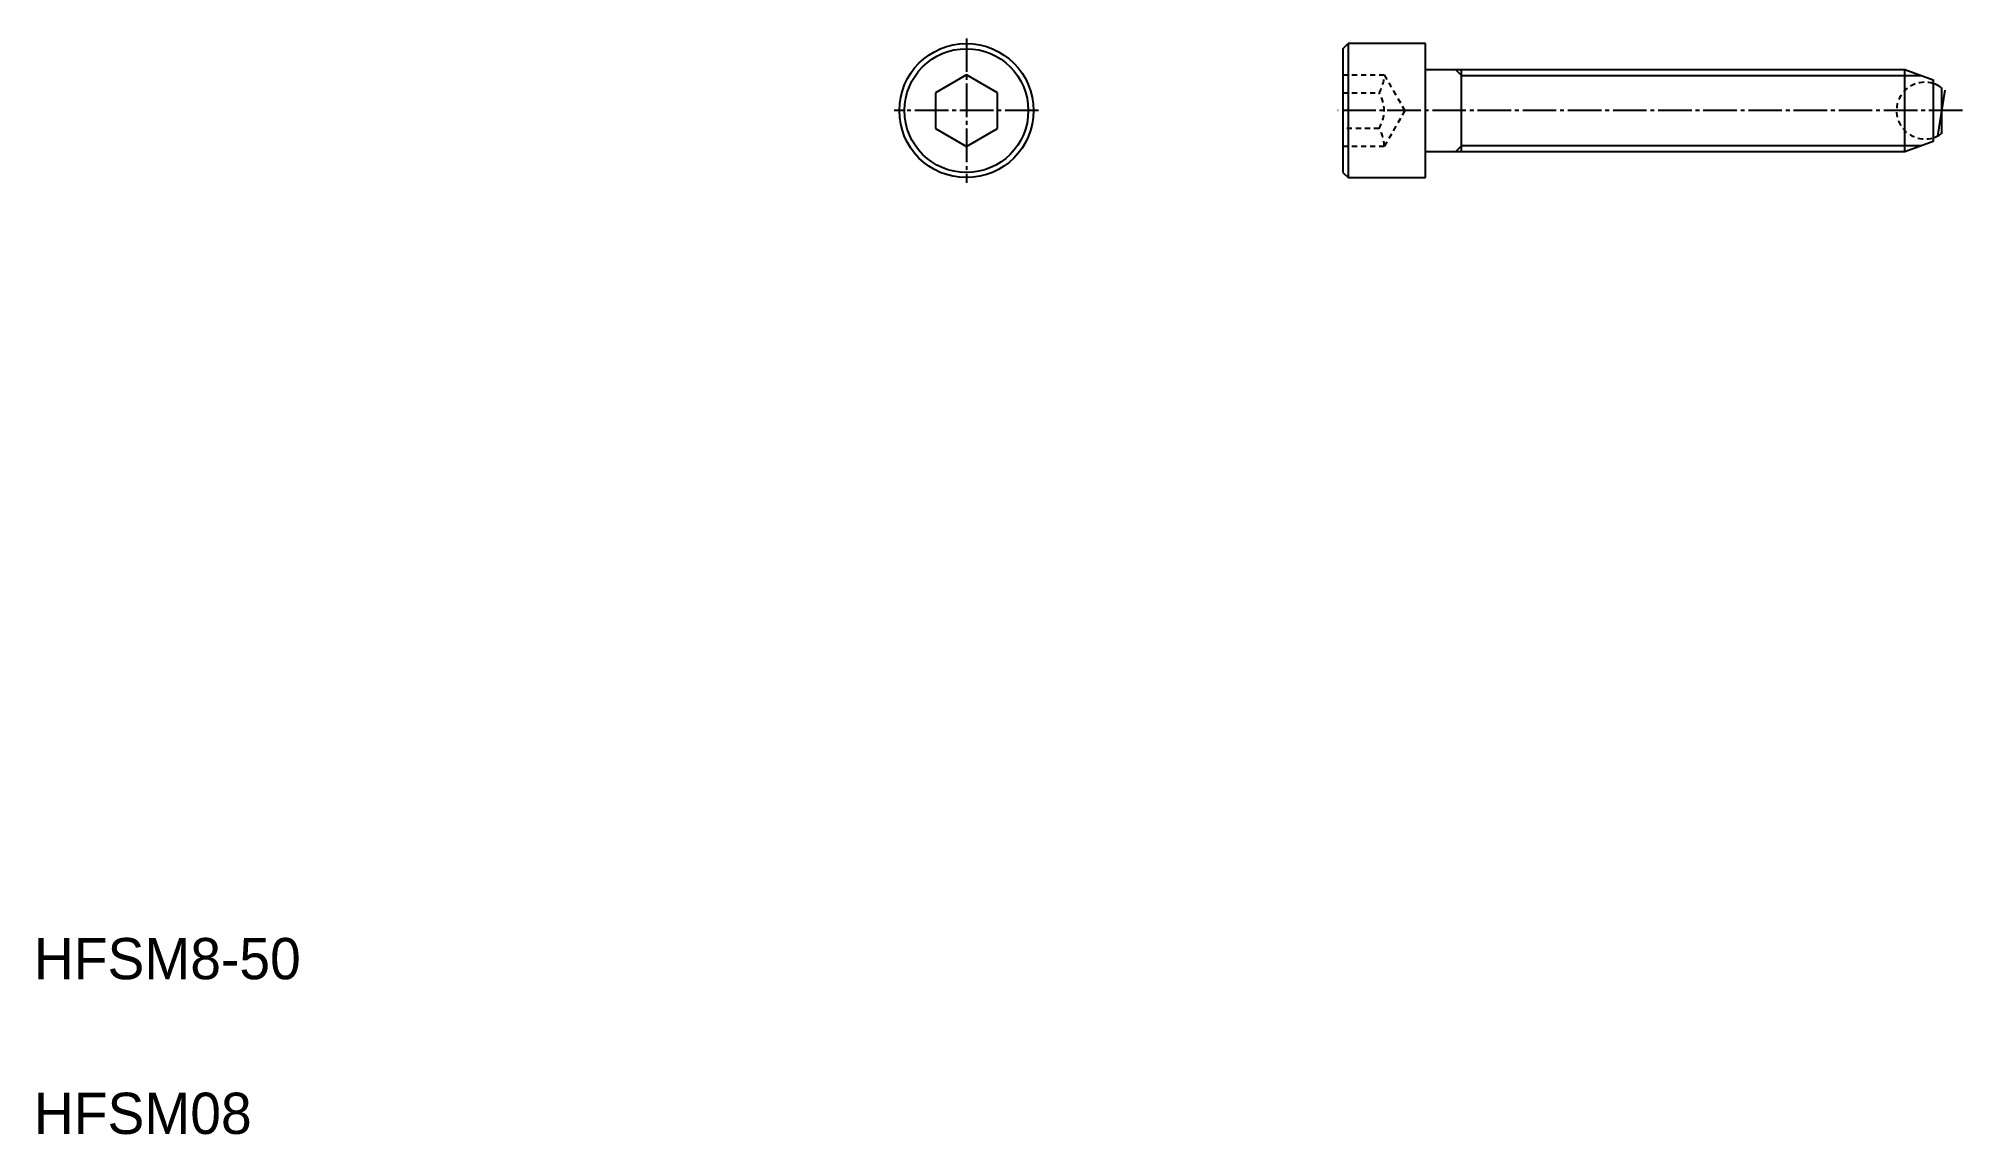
# Model space of a CAD drawing. Extents: x 10 to 197, y 10 to 116.
import ezdxf

# ---------------------------------------------------------------- set-up
doc = ezdxf.new("R2010")
doc.units = 0
doc.header["$LTSCALE"] = 0.25
for name, pattern in [('CENTER', [17.5, 13, -1.5, 1.5, -1.5]), ('DASHED', [3.5, 2, -1.5]), ('PHANTOM', [63.5, 31.75, -6.35, 6.35, -6.35, 6.35, -6.35])]:
    doc.linetypes.add(name, pattern=pattern)
doc.layers.get('0').update_dxf_attribs({"linetype": 'CONTINUOUS'})
doc.layers.add('CENTER', color=1, linetype='CENTER')

msp = doc.modelspace()

# ---------------------------------------------------------------- linework, layer by layer
for p, q in [((136.88, 115.22), (137.38, 115.72)), ((144.88, 115.72), (137.38, 115.72)), ((137.38, 115.72), (137.38, 102.72)), ((144.88, 102.72), (144.88, 115.72)), ((136.88, 115.22), (136.88, 103.22)), ((100.38, 112.68), (97.38, 110.95)), ((103.38, 110.95), (100.38, 112.68)), ((144.88, 113.22), (191.33, 113.22)), ((148.38, 105.22), (148.38, 113.22)), ((191.33, 113.22), (194.08, 112.22)), ((191.33, 105.22), (191.33, 113.22)), ((194.08, 112.22), (194.08, 106.22)), ((97.38, 110.95), (97.38, 107.48)), ((103.38, 107.48), (103.38, 110.95)), ((194.88, 111.47), (194.88, 106.97)), ((195.03, 110.09), (195.03, 110.09)), ((194.86, 108.97), (194.86, 108.97)), ((97.38, 107.48), (100.38, 105.75)), ((100.38, 105.75), (103.38, 107.48)), ((191.33, 105.22), (144.88, 105.22)), ((194.08, 106.22), (191.33, 105.22)), ((136.88, 103.22), (137.38, 102.72)), ((137.38, 102.72), (144.88, 102.72))]:
    msp.add_line(p, q)
at = {"color": 3, "linetype": 'DASHED'}
for p, q in [((136.88, 112.68), (140.88, 112.68)), ((140.88, 112.68), (142.88, 109.22)), ((136.88, 110.95), (140.38, 110.95)), ((142.88, 109.22), (140.88, 105.75)), ((140.38, 107.48), (136.88, 107.48)), ((140.88, 105.75), (136.88, 105.75))]:
    msp.add_line(p, q, dxfattribs=at)
at = {"color": 3}
for p, q in [((147.78, 113.22), (148.38, 112.62)), ((148.38, 112.62), (192.98, 112.62)), ((148.38, 105.82), (147.78, 105.22)), ((192.98, 105.82), (148.38, 105.82))]:
    msp.add_line(p, q, dxfattribs=at)
at = {"color": 3, "linetype": 'PHANTOM'}
msp.add_line((195.21, 111.21), (194.5, 106.73), dxfattribs=at)
for radius in [6.5, 6]:
    msp.add_circle((100.38, 109.22), radius)
at = {"color": 3, "linetype": 'DASHED'}
for centre, radius, start, end in [((137.63, 112.68), 3.25, 327.7958, 0), ((193.29, 109.22), 2.75, 73.4979, 286.5021), ((137.63, 109.22), 3.25, 327.7958, 32.2042), ((137.63, 105.75), 3.25, 0, 32.2042)]:
    msp.add_arc(centre, radius, start, end, dxfattribs=at)
for start, end in [(54.9032, 73.4979), (286.5021, 305.0968)]:
    msp.add_arc((193.29, 109.22), 2.75, start, end)
at = {"layer": 'CENTER', "color": 1, "linetype": 'CENTER'}
for p, q in [((100.38, 116.22), (100.38, 102.22)), ((107.38, 109.22), (93.38, 109.22)), ((196.93, 109.22), (136.38, 109.22))]:
    msp.add_line(p, q, dxfattribs=at)

# ---------------------------------------------------------------- texts
for s, p in [('HFSM8-50', (10, 25)), ('HFSM08', (10, 10))]:
    msp.add_text(s, height=4).set_placement(p)

doc.saveas('drawing.dxf')
